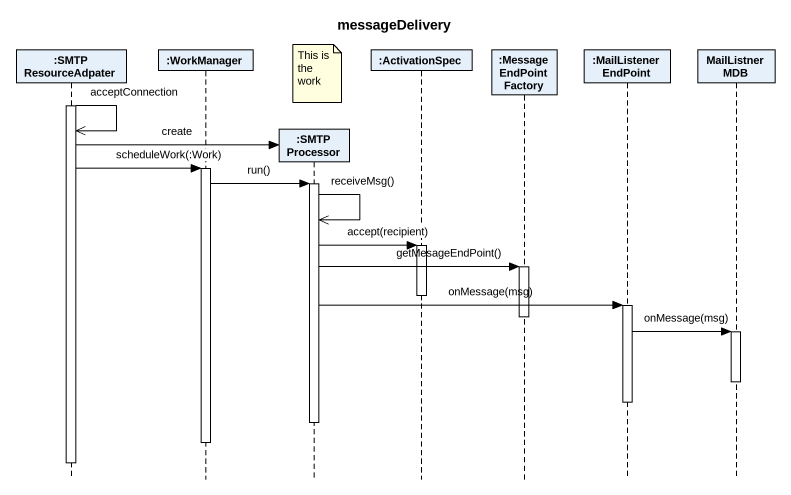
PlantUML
@startuml
title messageDelivery
hide footbox
participant ":SMTP ResourceAdpater" as SMTP_ResourceAdpater
participant ":WorkManager" as WorkManager
participant ":SMTP Processor" as SMTP_Processor
participant ":ActivationSpec" as ActivationSpec
participant ":Message EndPoint Factory" as Message_EndPoint_Factory
participant ":MailListener EndPoint" as MailListener_EndPoint
participant "MailListner MDB" as MailListner_MDB

note over SMTP_Processor : This is the work
activate SMTP_ResourceAdpater
SMTP_ResourceAdpater ->> SMTP_ResourceAdpater : acceptConnection
SMTP_ResourceAdpater -> SMTP_Processor : create
SMTP_ResourceAdpater -> WorkManager : scheduleWork(:Work)
activate WorkManager
WorkManager -> SMTP_Processor : run()
activate SMTP_Processor
SMTP_Processor ->> SMTP_Processor : receiveMsg()
SMTP_Processor -> ActivationSpec : accept(recipient)
activate ActivationSpec
SMTP_Processor -> Message_EndPoint_Factory : getMesageEndPoint()
activate Message_EndPoint_Factory
deactivate ActivationSpec
SMTP_Processor -> MailListener_EndPoint : onMessage(msg)
activate MailListener_EndPoint
deactivate Message_EndPoint_Factory
MailListener_EndPoint -> MailListner_MDB : onMessage(msg)
activate MailListner_MDB
deactivate MailListner_MDB
deactivate MailListener_EndPoint
deactivate SMTP_Processor
deactivate WorkManager
deactivate SMTP_ResourceAdpater
@enduml
